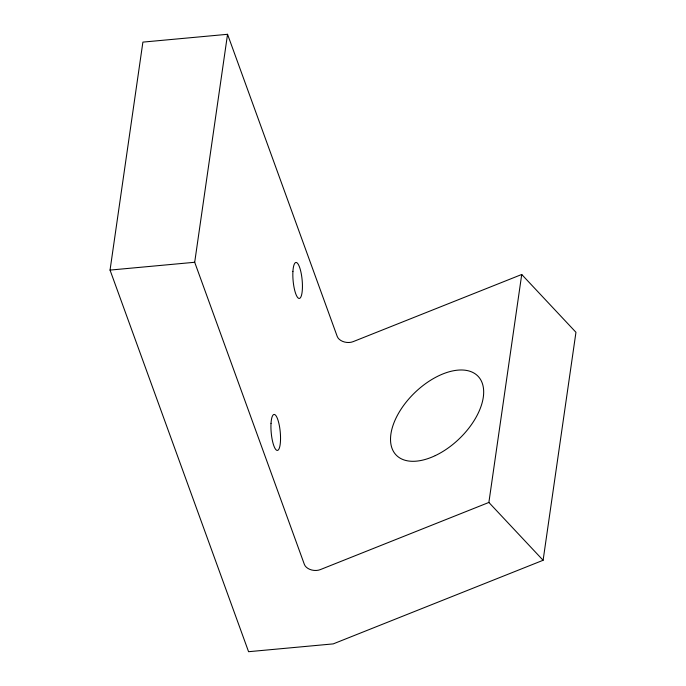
<?xml version="1.0" encoding="UTF-8"?>
<svg xmlns="http://www.w3.org/2000/svg" width="686" height="686" viewBox="0 0 686 686"><rect width="100%" height="100%" fill="white"/><g stroke="black" fill="none" stroke-linecap="round" stroke-linejoin="round"><path stroke-width="1.03" d="M110.043 270.087L142.894 42.112L227.546 34.3L337.22 336.432A10.333 6.911 8.2 0 0 353.101 341.662L521.729 274.486L575.957 332.298L543.106 560.273L333.225 643.888L248.572 651.7L110.043 270.087L194.695 262.275L304.37 564.407A10.333 6.911 8.2 0 0 320.251 569.637L488.878 502.452L521.729 274.486M194.695 262.275L227.546 34.3M488.878 502.452L543.106 560.273M435.258 455.624A56.818 32.028 -43.9 0 0 478.313 376.537A56.818 32.028 -43.9 0 0 397.717 414.764A56.818 32.028 -43.9 0 0 435.258 455.624M292.922 271.39A18.076 4.528 84.7 0 0 299.173 298.453A18.076 4.528 84.7 0 0 300.802 271.502A18.076 4.528 84.7 0 0 292.922 271.39M271.021 423.365A18.076 4.528 84.7 0 0 277.273 450.436A18.076 4.528 84.7 0 0 278.902 423.485A18.076 4.528 84.7 0 0 271.021 423.365"/></g></svg>
